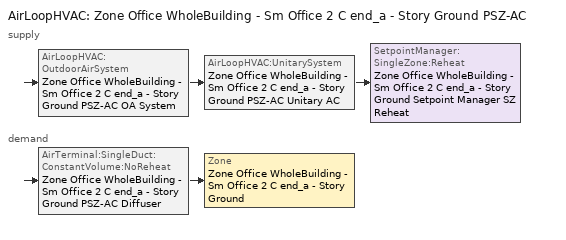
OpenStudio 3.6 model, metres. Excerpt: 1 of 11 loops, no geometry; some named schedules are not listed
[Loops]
AirLoopHVAC 'Zone Office WholeBuilding - Sm Office 2 C end_a - Story Ground PSZ-AC'
 supply: AirLoopHVAC:OutdoorAirSystem 'Zone Office WholeBuilding - Sm Office 2 C end_a - Story Ground PSZ-AC OA System' > AirLoopHVAC:UnitarySystem 'Zone Office WholeBuilding - Sm Office 2 C end_a - Story Ground PSZ-AC Unitary AC' > SetpointManager:SingleZone:Reheat 'Zone Office WholeBuilding - Sm Office 2 C end_a - Story Ground Setpoint Manager SZ Reheat'
 demand: AirTerminal:SingleDuct:ConstantVolume:NoReheat 'Zone Office WholeBuilding - Sm Office 2 C end_a - Story Ground PSZ-AC Diffuser' > Zone 'Zone Office WholeBuilding - Sm Office 2 C end_a - Story Ground'
[Sizing:Zone]
Zone Office WholeBuilding - Sm Office 2 C end_a - Story Ground: Zone Cooling Design Supply Air Temperature Input Method=SupplyAirTemperature; Zone Cooling Design Supply Air Temperature {C}=12.7778; Zone Cooling Design Supply Air Temperature Difference {deltaC}=11.11; Zone Heating Design Supply Air Temperature Input Method=SupplyAirTemperature; Zone Heating Design Supply Air Temperature {C}=50; Zone Heating Design Supply Air Temperature Difference {deltaC}=11.11; Zone Cooling Design Supply Air Humidity Ratio {kg-H2O/kg-air}=0.0085; Zone Heating Design Supply Air Humidity Ratio {kg-H2O/kg-air}=0.008; Cooling Design Air Flow Method=DesignDay; Heating Design Air Flow Method=DesignDay; Account for Dedicated Outdoor Air System=No; Dedicated Outdoor Air System Control Strategy=NeutralSupplyAir; Dedicated Outdoor Air Low Setpoint Temperature for Design {C}=autosize; Dedicated Outdoor Air High Setpoint Temperature for Design {C}=autosize; Zone Load Sizing Method=Sensible Load Only No Latent Load; Zone Latent Cooling Design Supply Air Humidity Ratio Input Method=HumidityRatioDifference; Zone Cooling Design Supply Air Humidity Ratio Difference {kgWater/kgDryAir}=0.005; Zone Latent Heating Design Supply Air Humidity Ratio Input Method=HumidityRatioDifference; Zone Humidification Design Supply Air Humidity Ratio Difference {kgWater/kgDryAir}=0.005
[Zone equipment]
Zone Office WholeBuilding - Sm Office 2 C end_a - Story Ground: Zone Office WholeBuilding - Sm Office 2 C end_a - Story Ground PSZ-AC Diffuser
[AirLoopHVAC]
Zone Office WholeBuilding - Sm Office 2 C end_a - Story Ground PSZ-AC: Availability Schedule=Zone Office WholeBuilding - Sm Office 2 C end_a - Story Ground PSZ-AC Occ Sch; Design Supply Air Flow Rate {m3/s}=autosize; Design Return Air Flow Fraction of Supply Air Flow=1
[Sizing:System]
Zone Office WholeBuilding - Sm Office 2 C end_a - Story Ground PSZ-AC: Type of Load to Size On=Sensible; Design Outdoor Air Flow Rate {m3/s}=Autosize; Central Heating Maximum System Air Flow Ratio=1; Preheat Design Temperature {C}=7.22222; Preheat Design Humidity Ratio {kg-H2O/kg-Air}=0.008; Precool Design Temperature {C}=12.7778; Precool Design Humidity Ratio {kg-H2O/kg-Air}=0.008; Central Cooling Design Supply Air Temperature {C}=12.7778; Central Heating Design Supply Air Temperature {C}=50; Sizing Option=Coincident; 100% Outdoor Air in Cooling=No; 100% Outdoor Air in Heating=No; Central Cooling Design Supply Air Humidity Ratio {kg-H2O/kg-Air}=0.0085; Central Heating Design Supply Air Humidity Ratio {kg-H2O/kg-Air}=0.008; Cooling Design Air Flow Method=DesignDay; Heating Design Air Flow Method=DesignDay; System Outdoor Air Method=ZoneSum; Zone Maximum Outdoor Air Fraction=1; Cooling Supply Air Flow Rate Per Floor Area {m3/s-m2}=0.00996765; Cooling Fraction of Autosized Cooling Supply Air Flow Rate=1; Cooling Supply Air Flow Rate Per Unit Cooling Capacity {m3/s-W}=3.94755e-05; Heating Supply Air Flow Rate Per Floor Area {m3/s-m2}=0.00996765; Heating Fraction of Autosized Heating Supply Air Flow Rate=1; Heating Fraction of Autosized Cooling Supply Air Flow Rate=1; Heating Supply Air Flow Rate Per Unit Heating Capacity {m3/s-W}=3.15882e-05; Cooling Design Capacity Method=CoolingDesignCapacity; Cooling Design Capacity {W}=autosize; Cooling Design Capacity Per Floor Area {W/m2}=234.7; Fraction of Autosized Cooling Design Capacity=1; Heating Design Capacity Method=HeatingDesignCapacity; Heating Design Capacity {W}=autosize; Heating Design Capacity Per Floor Area {W/m2}=157; Fraction of Autosized Heating Design Capacity=1; Central Cooling Capacity Control Method=OnOff; Occupant Diversity=autosize
[SetpointManager:SingleZone:Reheat]
Zone Office WholeBuilding - Sm Office 2 C end_a - Story Ground Setpoint Manager SZ Reheat: Minimum Supply Air Temperature {C}=12.7778; Maximum Supply Air Temperature {C}=50; Control Zone=Zone Office WholeBuilding - Sm Office 2 C end_a - Story Ground; Setpoint Node or NodeList=Zone Office WholeBuilding - Sm Office 2 C end_a - Story Ground PSZ-AC Supply Outlet Node
[Coil:Heating:Gas]
Zone Office WholeBuilding - Sm Office 2 C end_a - Story Ground PSZ-AC Gas Htg Coil 9kBtu/hr 0.8 Thermal Eff: Availability Schedule=Always On Discrete; Gas Burner Efficiency=0.8; Nominal Capacity {W}=AutoSize; Parasitic Electric Load {W}=0; Parasitic Gas Load {W}=0
[Coil:Heating:Electric]
Zone Office WholeBuilding - Sm Office 2 C end_a - Story Ground PSZ-AC No Heat: Availability Schedule=Always Off Discrete; Efficiency=1; Nominal Capacity {W}=0
[Coil:Cooling:DX:SingleSpeed]
Zone Office WholeBuilding - Sm Office 2 C end_a - Story Ground PSZ-AC 1spd DX AC Clg Coil 4kBtu/hr 13.0SEER: Availability Schedule=Always On Discrete; Rated Total Cooling Capacity {W}=autosize; Rated Sensible Heat Ratio=autosize; Rated COP {W/W}=3.91157; Rated Air Flow Rate {m3/s}=autosize; Rated Evaporator Fan Power Per Volume Flow Rate 2017 {W/(m3/s)}=773.3; Rated Evaporator Fan Power Per Volume Flow Rate 2023 {W/(m3/s)}=934.4; Total Cooling Capacity Function of Temperature Curve=PSZ-Fine Storage DX Coil Cap-FT; Total Cooling Capacity Function of Flow Fraction Curve=DX Coil Cap-FF; Energy Input Ratio Function of Temperature Curve=PSZ-AC DX Coil EIR-FT; Energy Input Ratio Function of Flow Fraction Curve=Split DX Coil EIR-FF; Part Load Fraction Correlation Curve=HPACCOOLPLFFPLR; Minimum Outdoor Dry-Bulb Temperature for Compressor Operation {C}=-25; Nominal Time for Condensate Removal to Begin {s}=0; Ratio of Initial Moisture Evaporation Rate and Steady State Latent Capacity=0; Maximum Cycling Rate {cycles/hr}=0; Latent Capacity Time Constant {s}=0; Condenser Type=AirCooled; Evaporative Condenser Effectiveness=0.9; Evaporative Condenser Air Flow Rate {m3/s}=autosize; Evaporative Condenser Pump Rated Power Consumption {W}=autosize; Crankcase Heater Capacity {W}=0; Maximum Outdoor Dry-Bulb Temperature for Crankcase Heater Operation {C}=10; Basin Heater Capacity {W/K}=0; Basin Heater Setpoint Temperature {C}=2
[Fan:OnOff]
Zone Office WholeBuilding - Sm Office 2 C end_a - Story Ground PSZ-AC Fan: Availability Schedule=Always On Discrete; Fan Total Efficiency=0.55575; Pressure Rise {Pa}=622.722; Maximum Flow Rate {m3/s}=autosize; Motor Efficiency=0.855; Motor In Airstream Fraction=1; Fan Power Ratio Function of Speed Ratio Curve=Fan On Off Power Curve 7; Fan Efficiency Ratio Function of Speed Ratio Curve=Fan On Off Efficiency Curve 7
[AirLoopHVAC:UnitarySystem]
Zone Office WholeBuilding - Sm Office 2 C end_a - Story Ground PSZ-AC Unitary AC: Control Type=Load; Controlling Zone or Thermostat Location=Zone Office WholeBuilding - Sm Office 2 C end_a - Story Ground; Dehumidification Control Type=None; Availability Schedule=Outage Availability Schedule; Supply Fan=Zone Office WholeBuilding - Sm Office 2 C end_a - Story Ground PSZ-AC Fan; Fan Placement=DrawThrough; Supply Air Fan Operating Mode Schedule=Zone Office WholeBuilding - Sm Office 2 C end_a - Story Ground PSZ-AC Occ Sch; Heating Coil=Zone Office WholeBuilding - Sm Office 2 C end_a - Story Ground PSZ-AC Gas Htg Coil 9kBtu/hr 0.8 Thermal Eff; DX Heating Coil Sizing Ratio=1; Cooling Coil=Zone Office WholeBuilding - Sm Office 2 C end_a - Story Ground PSZ-AC 1spd DX AC Clg Coil 4kBtu/hr 13.0SEER; Use DOAS DX Cooling Coil=No; DOAS DX Cooling Coil Leaving Minimum Air Temperature {C}=2; Latent Load Control=SensibleOnlyLoadControl; Supplemental Heating Coil=Zone Office WholeBuilding - Sm Office 2 C end_a - Story Ground PSZ-AC No Heat; Supply Air Flow Rate During Cooling Operation {m3/s}=Autosize; Supply Air Flow Rate During Heating Operation {m3/s}=Autosize; Supply Air Flow Rate When No Cooling or Heating is Required {m3/s}=Autosize; Maximum Supply Air Temperature {C}=80; Maximum Outdoor Dry-Bulb Temperature for Supplemental Heater Operation {C}=21; Maximum Cycling Rate {cycles/hr}=2.5; Heat Pump Time Constant {s}=60; Fraction of On-Cycle Power Use=0.01; Heat Pump Fan Delay Time {s}=60; Ancilliary On-Cycle Electric Power {W}=0; Ancilliary Off-Cycle Electric Power {W}=0
[Controller:OutdoorAir]
Zone Office WholeBuilding - Sm Office 2 C end_a - Story Ground PSZ-AC OA System Controller: Minimum Outdoor Air Flow Rate {m3/s}=autosize; Maximum Outdoor Air Flow Rate {m3/s}=Autosize; Economizer Control Type=NoEconomizer; Economizer Control Action Type=ModulateFlow; Economizer Maximum Limit Dry-Bulb Temperature {C}=28; Economizer Maximum Limit Enthalpy {J/kg}=64000; Lockout Type=LockoutWithHeating; Minimum Limit Type=FixedMinimum; Minimum Outdoor Air Schedule=Zone Office WholeBuilding - Sm Office 2 C end_a - Story Ground PSZ-AC Occ Sch; Maximum Fraction of Outdoor Air Schedule=ZoneOfficeWholeBuildingSmOffice2CendaStoryGroundPSZACmaxOASch; Controller Mechanical Ventilation=Controller Mechanical Ventilation 8; High Humidity Control=No; Heat Recovery Bypass Control Type=BypassWhenWithinEconomizerLimits
[Controller:MechanicalVentilation]
Controller Mechanical Ventilation 8: Availability Schedule=Always On Discrete
[AirLoopHVAC:OutdoorAirSystem]
Zone Office WholeBuilding - Sm Office 2 C end_a - Story Ground PSZ-AC OA System: Controller=Zone Office WholeBuilding - Sm Office 2 C end_a - Story Ground PSZ-AC OA System Controller
[AirTerminal:SingleDuct:ConstantVolume:NoReheat]
Zone Office WholeBuilding - Sm Office 2 C end_a - Story Ground PSZ-AC Diffuser: Availability Schedule=Always On Discrete; Maximum Air Flow Rate {m3/s}=AutoSize
[Schedule:Constant]
Name | Value
Always On Discrete | 1
Always Off Discrete | 0
[Schedule:Ruleset]
Name | Default Day Schedule | Summer Design Day Schedule | Winter Design Day Schedule
Zone Office WholeBuilding - Sm Office 2 C end_a - Story Ground PSZ-AC Occ Sch | Zone Office WholeBuilding - Sm Office 2 C end_a - Story Ground PSZ-AC Occ Sch Default | Zone Office WholeBuilding - Sm Office 2 C end_a - Story Ground PSZ-AC Occ Sch Summer Design Day | Zone Office WholeBuilding - Sm Office 2 C end_a - Story Ground PSZ-AC Occ Sch Winter Design Day
ZoneOfficeWholeBuildingSmOffice2CendaStoryGroundPSZACmaxOASch | ZoneOfficeWholeBuildingSmOffice2CendaStoryGroundPSZACmaxOASchDefault
[Schedule:Day]
Zone Office WholeBuilding - Sm Office 2 C end_a - Story Ground PSZ-AC Occ Sch Default; Zone Office WholeBuilding - Sm Office 2 C end_a - Story Ground PSZ-AC Occ Sch Winter Design Day; Zone Office WholeBuilding - Sm Office 2 C end_a - Story Ground PSZ-AC Occ Sch Summer Design Day; Zone Office WholeBuilding - Sm Office 2 C end_a - Story Ground PSZ-AC Occ Sch Sunday: 24, 0, 1
ZoneOfficeWholeBuildingSmOffice2CendaStoryGroundPSZACmaxOASchDefault: 24, 0, 0.7
Schedule Day 1: 1, 0, 0.7, 2, 0, 0.7, 3, 0, 0.7, 4, 0, 0.7, 5, 0, 0.7, 6, 0, 0.7, 7, 0, 0.7, 8, 0, 0.7, 9, 0, 0.7, 10, 0, 0.7, 11, 0, 0.7, 12, 0, 0.7, 13, 0, 0.7, 14, 0, 0.7, 15, 0, 0.7, 16, 0, 0.7, 17, 0, 0, 18, 0, 0, 19, 0, 0, 20, 0, 0, 21, 0, 0, 22, 0, 0, 23, 0, 0, 24, 0, 0
Schedule Day 2; Schedule Day 3; Schedule Day 4; Schedule Day 5; Schedule Day 6; Schedule Day 7; Schedule Day 122; Schedule Day 123; Schedule Day 124; Schedule Day 125; Schedule Day 126; Schedule Day 127: 1, 0, 0, 2, 0, 0, 3, 0, 0, 4, 0, 0, 5, 0, 0, 6, 0, 0, 7, 0, 0, 8, 0, 0, 9, 0, 0, 10, 0, 0, 11, 0, 0, 12, 0, 0, 13, 0, 0, 14, 0, 0, 15, 0, 0, 16, 0, 0, 17, 0, 0, 18, 0, 0, 19, 0, 0, 20, 0, 0, 21, 0, 0, 22, 0, 0, 23, 0, 0, 24, 0, 0
Schedule Day 8: 1, 0, 0, 2, 0, 0, 3, 0, 0, 4, 0, 0, 5, 0, 0, 6, 0, 0, 7, 0, 0, 8, 0, 0, 9, 0, 0, 10, 0, 0, 11, 0, 0, 12, 0, 0, 13, 0, 0, 14, 0, 0, 15, 0, 0, 16, 0, 0, 17, 0, 0.7, 18, 0, 0.7, 19, 0, 0.7, 20, 0, 0.7, 21, 0, 0.7, 22, 0, 0.7, 23, 0, 0.7, 24, 0, 0.7
Schedule Day 121: 1, 0, 1, 2, 0, 1, 3, 0, 1, 4, 0, 1, 5, 0, 1, 6, 0, 1, 7, 0, 1, 8, 0, 1, 9, 0, 1, 10, 0, 1, 11, 0, 1, 12, 0, 1, 13, 0, 1, 14, 0, 1, 15, 0, 1, 16, 0, 1, 17, 0, 0, 18, 0, 0, 19, 0, 0, 20, 0, 0, 21, 0, 0, 22, 0, 0, 23, 0, 0, 24, 0, 0
Schedule Day 128: 1, 0, 0, 2, 0, 0, 3, 0, 0, 4, 0, 0, 5, 0, 0, 6, 0, 0, 7, 0, 0, 8, 0, 0, 9, 0, 0, 10, 0, 0, 11, 0, 0, 12, 0, 0, 13, 0, 0, 14, 0, 0, 15, 0, 0, 16, 0, 0, 17, 0, 1, 18, 0, 1, 19, 0, 1, 20, 0, 1, 21, 0, 1, 22, 0, 1, 23, 0, 1, 24, 0, 1
[Schedule:Rule] Apply Sunday=Yes; Apply Monday=Yes; Apply Tuesday=Yes; Apply Wednesday=Yes; Apply Friday=Yes; Apply Saturday=Yes; Date Specification Type=DateRange
Name | Schedule Ruleset | Rule Order | Day Schedule | Start Month | Start Day | End Month | End Day | Apply Thursday
Zone Office WholeBuilding - Sm Office 2 C end_a - Story Ground PSZ-AC Occ Sch Sunday Rule | Zone Office WholeBuilding - Sm Office 2 C end_a - Story Ground PSZ-AC Occ Sch | 8 | Zone Office WholeBuilding - Sm Office 2 C end_a - Story Ground PSZ-AC Occ Sch Sunday | 1 | 1 | 12 | 31
ZoneOfficeWholeBuildingSmOffice2CendaStoryGroundPSZACmaxOASch Outage Day 304 | ZoneOfficeWholeBuildingSmOffice2CendaStoryGroundPSZACmaxOASch | 7 | Schedule Day 1 | 10 | 31 | 10 | 31 | Yes
ZoneOfficeWholeBuildingSmOffice2CendaStoryGroundPSZACmaxOASch Outage Day 305 | ZoneOfficeWholeBuildingSmOffice2CendaStoryGroundPSZACmaxOASch | 6 | Schedule Day 2 | 11 | 1 | 11 | 1 | Yes
ZoneOfficeWholeBuildingSmOffice2CendaStoryGroundPSZACmaxOASch Outage Day 306 | ZoneOfficeWholeBuildingSmOffice2CendaStoryGroundPSZACmaxOASch | 5 | Schedule Day 3 | 11 | 2 | 11 | 2 | Yes
ZoneOfficeWholeBuildingSmOffice2CendaStoryGroundPSZACmaxOASch Outage Day 307 | ZoneOfficeWholeBuildingSmOffice2CendaStoryGroundPSZACmaxOASch | 4 | Schedule Day 4 | 11 | 3 | 11 | 3 | Yes
ZoneOfficeWholeBuildingSmOffice2CendaStoryGroundPSZACmaxOASch Outage Day 308 | ZoneOfficeWholeBuildingSmOffice2CendaStoryGroundPSZACmaxOASch | 3 | Schedule Day 5 | 11 | 4 | 11 | 4 | Yes
ZoneOfficeWholeBuildingSmOffice2CendaStoryGroundPSZACmaxOASch Outage Day 309 | ZoneOfficeWholeBuildingSmOffice2CendaStoryGroundPSZACmaxOASch | 2 | Schedule Day 6 | 11 | 5 | 11 | 5 | Yes
ZoneOfficeWholeBuildingSmOffice2CendaStoryGroundPSZACmaxOASch Outage Day 310 | ZoneOfficeWholeBuildingSmOffice2CendaStoryGroundPSZACmaxOASch | 1 | Schedule Day 7 | 11 | 6 | 11 | 6 | Yes
ZoneOfficeWholeBuildingSmOffice2CendaStoryGroundPSZACmaxOASch Outage Day 311 | ZoneOfficeWholeBuildingSmOffice2CendaStoryGroundPSZACmaxOASch | 0 | Schedule Day 8 | 11 | 7 | 11 | 7 | Yes
Zone Office WholeBuilding - Sm Office 2 C end_a - Story Ground PSZ-AC Occ Sch Outage Day 304 | Zone Office WholeBuilding - Sm Office 2 C end_a - Story Ground PSZ-AC Occ Sch | 7 | Schedule Day 121 | 10 | 31 | 10 | 31 | Yes
Zone Office WholeBuilding - Sm Office 2 C end_a - Story Ground PSZ-AC Occ Sch Outage Day 305 | Zone Office WholeBuilding - Sm Office 2 C end_a - Story Ground PSZ-AC Occ Sch | 6 | Schedule Day 122 | 11 | 1 | 11 | 1 | Yes
Zone Office WholeBuilding - Sm Office 2 C end_a - Story Ground PSZ-AC Occ Sch Outage Day 306 | Zone Office WholeBuilding - Sm Office 2 C end_a - Story Ground PSZ-AC Occ Sch | 5 | Schedule Day 123 | 11 | 2 | 11 | 2 | Yes
Zone Office WholeBuilding - Sm Office 2 C end_a - Story Ground PSZ-AC Occ Sch Outage Day 307 | Zone Office WholeBuilding - Sm Office 2 C end_a - Story Ground PSZ-AC Occ Sch | 4 | Schedule Day 124 | 11 | 3 | 11 | 3 | Yes
Zone Office WholeBuilding - Sm Office 2 C end_a - Story Ground PSZ-AC Occ Sch Outage Day 308 | Zone Office WholeBuilding - Sm Office 2 C end_a - Story Ground PSZ-AC Occ Sch | 3 | Schedule Day 125 | 11 | 4 | 11 | 4 | Yes
Zone Office WholeBuilding - Sm Office 2 C end_a - Story Ground PSZ-AC Occ Sch Outage Day 309 | Zone Office WholeBuilding - Sm Office 2 C end_a - Story Ground PSZ-AC Occ Sch | 2 | Schedule Day 126 | 11 | 5 | 11 | 5 | Yes
Zone Office WholeBuilding - Sm Office 2 C end_a - Story Ground PSZ-AC Occ Sch Outage Day 310 | Zone Office WholeBuilding - Sm Office 2 C end_a - Story Ground PSZ-AC Occ Sch | 1 | Schedule Day 127 | 11 | 6 | 11 | 6 | Yes
Zone Office WholeBuilding - Sm Office 2 C end_a - Story Ground PSZ-AC Occ Sch Outage Day 311 | Zone Office WholeBuilding - Sm Office 2 C end_a - Story Ground PSZ-AC Occ Sch | 0 | Schedule Day 128 | 11 | 7 | 11 | 7 | Yes
[Curve:Exponent]
Fan On Off Power Curve 7: Coefficient1 Constant=1; Coefficient2 Constant=0; Coefficient3 Constant=0; Minimum Value of x=0; Maximum Value of x=1
[Curve:Cubic]
Fan On Off Efficiency Curve 7: Coefficient1 Constant=1; Coefficient2 x=0; Coefficient3 x**2=0; Coefficient4 x**3=0; Minimum Value of x=0; Maximum Value of x=1
[Curve:Biquadratic] Minimum Value of x=12.77778; Maximum Value of x=23.88889; Minimum Value of y=23.88889; Maximum Value of y=46.11111
Name | Coefficient1 Constant | Coefficient2 x | Coefficient3 x**2 | Coefficient4 y | Coefficient5 y**2 | Coefficient6 x*y
PSZ-Fine Storage DX Coil Cap-FT | 0.942588 | 0.00954335 | 0.00068377 | -0.0110427 | 5.249e-06 | -9.72e-06
PSZ-AC DX Coil EIR-FT | 0.342414 | 0.034885 | -0.0006237 | 0.00497722 | 0.000437951 | -0.000728028
[Curve:Quadratic]
Name | Coefficient1 Constant | Coefficient2 x | Coefficient3 x**2 | Minimum Value of x | Maximum Value of x
DX Coil Cap-FF | 0.8 | 0.2 | 0 | 0.5 | 1.5
Split DX Coil EIR-FF | 1.1552 | -0.1808 | 0.0256 | 0.5 | 1.5
HPACCOOLPLFFPLR | 0.85 | 0.15 | 0 | 0 | 1
